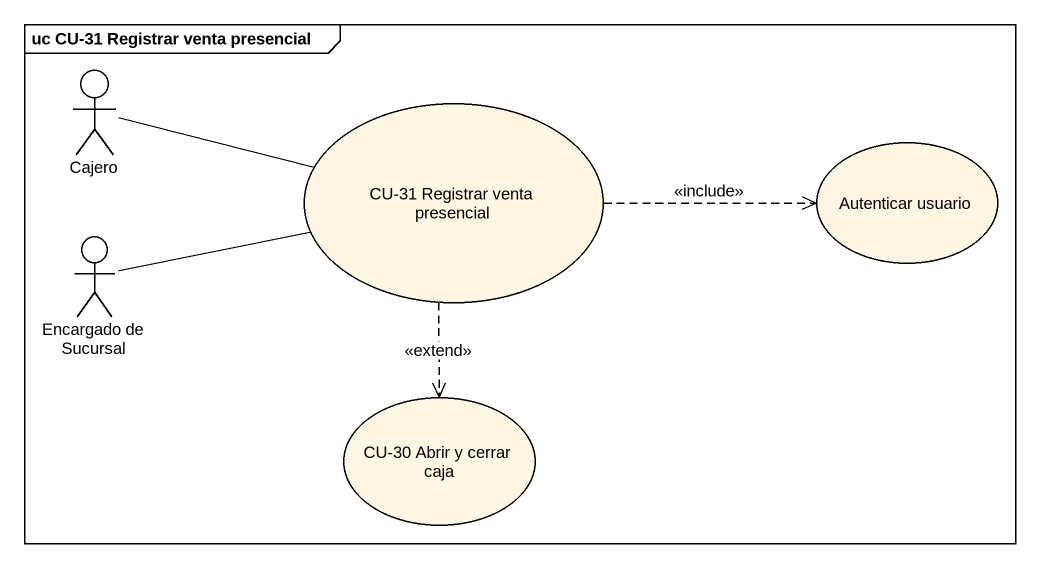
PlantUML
@startuml
mainframe uc CU-31 Registrar venta presencial
actor Cajero
usecase "CU-31 Registrar venta presencial" as CU_31_Registrar_venta
usecase "Autenticar usuario" as Autenticar_usuario
actor "Encargado de Sucursal" as Encargado_de_Sucursal
usecase "CU-30 Abrir y cerrar caja" as CU_30_Abrir_y_cerrar_caja
Cajero -right- CU_31_Registrar_venta
CU_31_Registrar_venta .right.> Autenticar_usuario : <<include>>
CU_31_Registrar_venta ..> CU_30_Abrir_y_cerrar_caja : <<extend>>
Encargado_de_Sucursal -right- CU_31_Registrar_venta
@enduml
